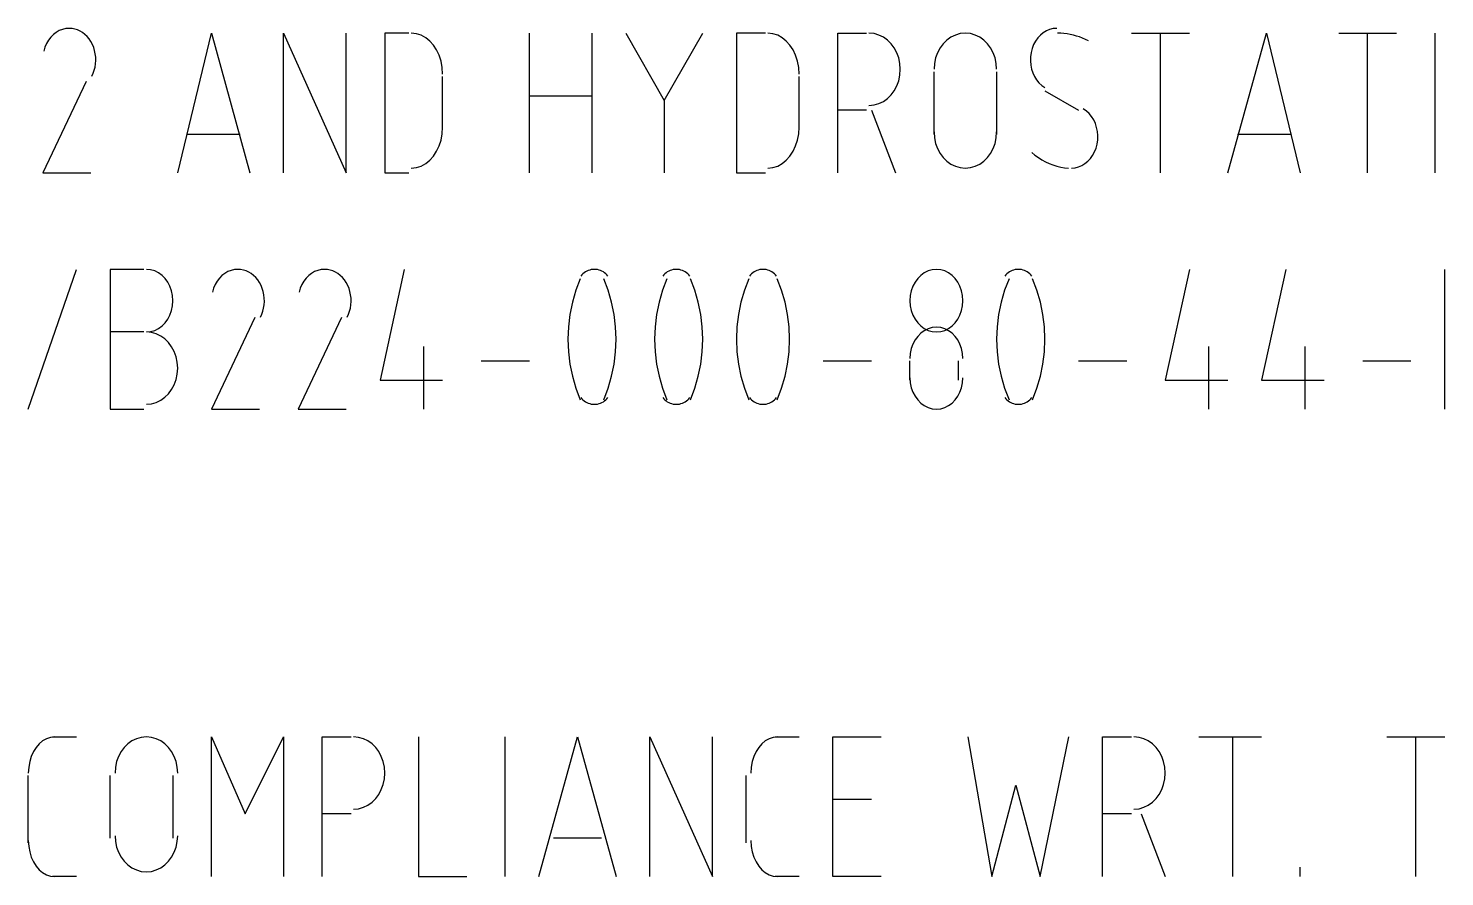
# Model space of a CAD drawing. Header units: millimetres. Extents: x 43 to 1147, y -811 to -31.
# Drawn here: x 193 to 228.28, y -799.6 to -778.48 of the extents above; entities that cross this region are included whole.
import ezdxf

# ---------------------------------------------------------------- set-up
doc = ezdxf.new("R2010")
doc.units = ezdxf.units.MM
doc.layers.add('EDITED_LINES', color=4, linetype='Continuous')

msp = doc.modelspace()

# ---------------------------------------------------------------- linework, layer by layer
at = {"layer": 'EDITED_LINES'}
for p, q in [((193.695, -778.581), (193.624, -778.636)), ((193.771, -778.537), (193.695, -778.581)), ((193.853, -778.505), (193.771, -778.537)), ((193.938, -778.486), (193.853, -778.505)), ((194.026, -778.48), (193.938, -778.486)), ((194.088, -778.484), (194.017, -778.48)), ((194.158, -778.497), (194.088, -778.484)), ((194.226, -778.519), (194.158, -778.497)), ((194.291, -778.549), (194.226, -778.519)), ((194.353, -778.587), (194.291, -778.549)), ((194.411, -778.632), (194.353, -778.587)), ((196.72, -782.08), (197.56, -778.6)), ((197.56, -778.6), (198.52, -782.08)), ((199.36, -782.08), (199.36, -778.6)), ((199.36, -778.6), (200.92, -782.08)), ((200.92, -782.08), (200.92, -778.6)), ((202.48, -778.6), (201.88, -778.6)), ((201.88, -778.6), (201.88, -782.08)), ((202.667, -778.613), (202.54, -778.6)), ((202.787, -778.652), (202.667, -778.613)), ((205.48, -782.08), (205.48, -778.6)), ((207.04, -778.6), (207.04, -782.08)), ((207.88, -778.6), (208.84, -780.28)), ((208.84, -780.28), (209.8, -778.6)), ((211.36, -778.6), (210.64, -778.6)), ((210.64, -778.6), (210.64, -782.08)), ((211.547, -778.613), (211.42, -778.6)), ((211.667, -778.652), (211.547, -778.613)), ((213.16, -782.08), (213.16, -778.6)), ((213.16, -778.6), (213.88, -778.6)), ((214.067, -778.612), (213.94, -778.6)), ((214.187, -778.646), (214.067, -778.612)), ((216.213, -778.612), (216.093, -778.646)), ((216.34, -778.6), (216.213, -778.612)), ((216.466, -778.612), (216.34, -778.6)), ((216.586, -778.646), (216.466, -778.612)), ((218.281, -778.591), (218.21, -778.649)), ((218.358, -778.544), (218.281, -778.591)), ((218.44, -778.509), (218.358, -778.544)), ((218.527, -778.488), (218.44, -778.509)), ((218.617, -778.48), (218.527, -778.488)), ((218.718, -778.603), (218.639, -778.6)), ((218.797, -778.609), (218.718, -778.603)), ((218.876, -778.619), (218.797, -778.609)), ((218.954, -778.633), (218.876, -778.619)), ((220.48, -778.6), (221.92, -778.6)), ((221.2, -782.08), (221.2, -778.6)), ((222.88, -782.08), (223.84, -778.6)), ((223.84, -778.6), (224.68, -782.08)), ((225.64, -778.6), (227.08, -778.6)), ((226.36, -782.08), (226.36, -778.6)), ((228.04, -782.08), (228.04, -778.6)), ((193.414, -778.95), (193.385, -779.049)), ((193.454, -778.859), (193.414, -778.95)), ((193.503, -778.776), (193.454, -778.859)), ((193.56, -778.701), (193.503, -778.776)), ((193.624, -778.636), (193.56, -778.701)), ((194.465, -778.684), (194.411, -778.632)), ((194.514, -778.743), (194.465, -778.684)), ((194.558, -778.809), (194.514, -778.743)), ((194.596, -778.88), (194.558, -778.809)), ((194.628, -778.956), (194.596, -778.88)), ((194.652, -779.035), (194.628, -778.956)), ((202.898, -778.714), (202.787, -778.652)), ((203.001, -778.797), (202.898, -778.714)), ((203.092, -778.899), (203.001, -778.797)), ((203.169, -779.018), (203.092, -778.899)), ((211.778, -778.714), (211.667, -778.652)), ((211.881, -778.797), (211.778, -778.714)), ((211.972, -778.899), (211.881, -778.797)), ((212.049, -779.018), (211.972, -778.899)), ((214.298, -778.7), (214.187, -778.646)), ((214.401, -778.774), (214.298, -778.7)), ((214.492, -778.864), (214.401, -778.774)), ((214.57, -778.968), (214.492, -778.864)), ((214.633, -779.086), (214.57, -778.968)), ((215.71, -778.968), (215.647, -779.086)), ((215.788, -778.864), (215.71, -778.968)), ((215.879, -778.774), (215.788, -778.864)), ((215.982, -778.7), (215.879, -778.774)), ((216.093, -778.646), (215.982, -778.7)), ((216.698, -778.7), (216.586, -778.646)), ((216.801, -778.774), (216.698, -778.7)), ((216.891, -778.864), (216.801, -778.774)), ((216.969, -778.968), (216.891, -778.864)), ((217.033, -779.086), (216.969, -778.968)), ((218.005, -778.978), (217.978, -779.08)), ((218.042, -778.883), (218.005, -778.978)), ((218.089, -778.796), (218.042, -778.883)), ((218.145, -778.718), (218.089, -778.796)), ((218.21, -778.649), (218.145, -778.718)), ((219.032, -778.65), (218.954, -778.633)), ((219.109, -778.671), (219.032, -778.65)), ((219.185, -778.695), (219.109, -778.671)), ((219.261, -778.723), (219.185, -778.695)), ((219.336, -778.755), (219.261, -778.723)), ((219.41, -778.79), (219.336, -778.755)), ((194.669, -779.115), (194.652, -779.035)), ((194.678, -779.197), (194.669, -779.115)), ((194.674, -779.361), (194.68, -779.279)), ((194.68, -779.279), (194.678, -779.197)), ((203.233, -779.151), (203.169, -779.018)), ((203.28, -779.297), (203.233, -779.151)), ((203.31, -779.454), (203.28, -779.297)), ((212.113, -779.151), (212.049, -779.018)), ((212.16, -779.297), (212.113, -779.151)), ((212.19, -779.454), (212.16, -779.297)), ((214.68, -779.216), (214.633, -779.086)), ((214.71, -779.354), (214.68, -779.216)), ((215.6, -779.216), (215.57, -779.354)), ((215.647, -779.086), (215.6, -779.216)), ((217.08, -779.215), (217.033, -779.086)), ((217.11, -779.354), (217.08, -779.215)), ((217.963, -779.186), (217.96, -779.29)), ((217.96, -779.29), (217.97, -779.393)), ((217.978, -779.08), (217.963, -779.186)), ((194.58, -779.673), (194.614, -779.599)), ((194.614, -779.599), (194.642, -779.522)), ((194.642, -779.522), (194.662, -779.443)), ((194.662, -779.443), (194.674, -779.361)), ((203.32, -779.62), (203.31, -779.454)), ((203.32, -781), (203.32, -779.68)), ((212.2, -779.62), (212.19, -779.454)), ((212.2, -781), (212.2, -779.68)), ((214.68, -779.784), (214.71, -779.646)), ((214.72, -779.5), (214.71, -779.354)), ((214.71, -779.646), (214.72, -779.5)), ((215.57, -779.354), (215.56, -779.5)), ((215.56, -781.12), (215.56, -779.56)), ((217.12, -779.5), (217.11, -779.354)), ((217.12, -779.56), (217.12, -781.12)), ((217.97, -779.393), (217.99, -779.493)), ((217.99, -779.493), (218.021, -779.588)), ((218.021, -779.588), (218.063, -779.678)), ((218.063, -779.678), (218.114, -779.761)), ((194.44, -779.8), (193.36, -782.08)), ((214.492, -780.136), (214.57, -780.032)), ((214.57, -780.032), (214.633, -779.914)), ((214.633, -779.914), (214.68, -779.784)), ((218.114, -779.761), (218.175, -779.836)), ((218.175, -779.836), (218.244, -779.901)), ((218.244, -779.901), (218.322, -779.956)), ((218.32, -780.04), (219.16, -780.52)), ((205.48, -780.16), (207.04, -780.16)), ((208.84, -780.28), (208.84, -782.08)), ((213.94, -780.4), (214.067, -780.388)), ((214.067, -780.388), (214.187, -780.354)), ((214.187, -780.354), (214.298, -780.3)), ((214.298, -780.3), (214.401, -780.226)), ((214.401, -780.226), (214.492, -780.136)), ((213.88, -780.52), (213.16, -780.52)), ((214, -780.52), (214.6, -782.08)), ((219.356, -780.539), (219.278, -780.484)), ((219.425, -780.604), (219.356, -780.539)), ((219.486, -780.679), (219.425, -780.604)), ((219.537, -780.762), (219.486, -780.679)), ((203.31, -781.105), (203.32, -780.94)), ((212.19, -781.105), (212.2, -780.94)), ((215.56, -781.06), (215.57, -781.206)), ((217.11, -781.206), (217.12, -781.06)), ((219.579, -780.852), (219.537, -780.762)), ((219.61, -780.947), (219.579, -780.852)), ((219.63, -781.047), (219.61, -780.947)), ((219.64, -781.15), (219.63, -781.047)), ((198.28, -781.12), (196.96, -781.12)), ((203.169, -781.542), (203.233, -781.409)), ((203.233, -781.409), (203.28, -781.262)), ((203.28, -781.262), (203.31, -781.105)), ((212.05, -781.542), (212.113, -781.409)), ((212.113, -781.409), (212.16, -781.262)), ((212.16, -781.262), (212.19, -781.105)), ((215.57, -781.206), (215.6, -781.344)), ((215.6, -781.344), (215.647, -781.474)), ((217.033, -781.474), (217.08, -781.344)), ((217.08, -781.344), (217.11, -781.206)), ((219.595, -781.462), (219.622, -781.36)), ((219.622, -781.36), (219.637, -781.254)), ((219.637, -781.254), (219.64, -781.15)), ((224.44, -781.12), (223.12, -781.12)), ((202.898, -781.846), (203.001, -781.763)), ((203.001, -781.763), (203.092, -781.661)), ((203.092, -781.661), (203.169, -781.542)), ((211.778, -781.846), (211.881, -781.763)), ((211.881, -781.763), (211.972, -781.661)), ((211.972, -781.661), (212.05, -781.542)), ((215.647, -781.474), (215.71, -781.592)), ((215.71, -781.592), (215.788, -781.696)), ((215.788, -781.696), (215.879, -781.786)), ((215.879, -781.786), (215.982, -781.86)), ((216.698, -781.86), (216.801, -781.786)), ((216.801, -781.786), (216.892, -781.696)), ((216.892, -781.696), (216.97, -781.592)), ((216.97, -781.592), (217.033, -781.474)), ((217.993, -781.568), (218.075, -781.636)), ((218.075, -781.636), (218.161, -781.698)), ((218.161, -781.698), (218.248, -781.754)), ((218.248, -781.754), (218.338, -781.803)), ((218.338, -781.803), (218.43, -781.846)), ((219.319, -781.849), (219.39, -781.791)), ((219.39, -781.791), (219.455, -781.722)), ((219.455, -781.722), (219.511, -781.644)), ((219.511, -781.644), (219.558, -781.557)), ((219.558, -781.557), (219.595, -781.462)), ((193.36, -782.08), (194.56, -782.08)), ((201.88, -782.08), (202.48, -782.08)), ((202.54, -781.96), (202.667, -781.947)), ((202.667, -781.947), (202.787, -781.908)), ((202.787, -781.908), (202.898, -781.846)), ((210.64, -782.08), (211.36, -782.08)), ((211.42, -781.96), (211.547, -781.947)), ((211.547, -781.947), (211.667, -781.908)), ((211.667, -781.908), (211.778, -781.846)), ((215.982, -781.86), (216.093, -781.914)), ((216.093, -781.914), (216.213, -781.948)), ((216.213, -781.948), (216.34, -781.96)), ((216.34, -781.96), (216.467, -781.948)), ((216.467, -781.948), (216.587, -781.914)), ((216.587, -781.914), (216.698, -781.86)), ((218.43, -781.846), (218.523, -781.882)), ((218.523, -781.882), (218.618, -781.911)), ((218.618, -781.911), (218.715, -781.934)), ((218.715, -781.934), (218.812, -781.95)), ((218.812, -781.95), (218.91, -781.958)), ((218.983, -781.96), (219.073, -781.952)), ((219.073, -781.952), (219.16, -781.931)), ((219.16, -781.931), (219.242, -781.896)), ((219.242, -781.896), (219.319, -781.849)), ((193, -787.96), (194.2, -784.48)), ((195.88, -784.48), (195.04, -784.48)), ((195.04, -784.48), (195.04, -787.96)), ((196.047, -784.49), (195.94, -784.48)), ((196.149, -784.52), (196.047, -784.49)), ((196.243, -784.567), (196.149, -784.52)), ((196.33, -784.63), (196.243, -784.567)), ((197.895, -784.581), (197.824, -784.636)), ((197.971, -784.537), (197.895, -784.581)), ((198.053, -784.505), (197.971, -784.537)), ((198.138, -784.486), (198.053, -784.505)), ((198.226, -784.48), (198.138, -784.486)), ((198.288, -784.484), (198.217, -784.48)), ((198.358, -784.497), (198.288, -784.484)), ((198.426, -784.519), (198.358, -784.497)), ((198.491, -784.549), (198.426, -784.519)), ((198.553, -784.587), (198.491, -784.549)), ((198.611, -784.632), (198.553, -784.587)), ((200.055, -784.581), (199.984, -784.636)), ((200.131, -784.537), (200.055, -784.581)), ((200.213, -784.505), (200.131, -784.537)), ((200.298, -784.486), (200.213, -784.505)), ((200.386, -784.48), (200.298, -784.486)), ((200.448, -784.484), (200.377, -784.48)), ((200.518, -784.497), (200.448, -784.484)), ((200.586, -784.519), (200.518, -784.497)), ((200.651, -784.549), (200.586, -784.519)), ((200.713, -784.587), (200.651, -784.549)), ((200.771, -784.632), (200.713, -784.587)), ((202.36, -784.48), (201.76, -787.24)), ((206.788, -784.619), (206.762, -784.65)), ((206.815, -784.591), (206.788, -784.619)), ((206.845, -784.566), (206.815, -784.591)), ((206.877, -784.544), (206.845, -784.566)), ((206.911, -784.525), (206.877, -784.544)), ((206.946, -784.509), (206.911, -784.525)), ((206.983, -784.497), (206.946, -784.509)), ((207.021, -784.487), (206.983, -784.497)), ((207.06, -784.482), (207.021, -784.487)), ((207.1, -784.48), (207.06, -784.482)), ((207.14, -784.482), (207.1, -784.48)), ((207.179, -784.487), (207.14, -784.482)), ((207.217, -784.497), (207.179, -784.487)), ((207.253, -784.509), (207.217, -784.497)), ((207.289, -784.525), (207.253, -784.509)), ((207.323, -784.544), (207.289, -784.525)), ((207.355, -784.566), (207.323, -784.544)), ((207.385, -784.591), (207.355, -784.566)), ((207.412, -784.619), (207.385, -784.591)), ((207.438, -784.65), (207.412, -784.619)), ((208.828, -784.619), (208.802, -784.65)), ((208.855, -784.591), (208.828, -784.619)), ((208.885, -784.566), (208.855, -784.591)), ((208.917, -784.544), (208.885, -784.566)), ((208.951, -784.525), (208.917, -784.544)), ((208.986, -784.509), (208.951, -784.525)), ((209.023, -784.497), (208.986, -784.509)), ((209.061, -784.487), (209.023, -784.497)), ((209.1, -784.482), (209.061, -784.487)), ((209.14, -784.48), (209.1, -784.482)), ((209.18, -784.482), (209.14, -784.48)), ((209.219, -784.487), (209.18, -784.482)), ((209.257, -784.497), (209.219, -784.487)), ((209.294, -784.509), (209.257, -784.497)), ((209.329, -784.525), (209.294, -784.509)), ((209.363, -784.544), (209.329, -784.525)), ((209.395, -784.566), (209.363, -784.544)), ((209.425, -784.591), (209.395, -784.566)), ((209.452, -784.619), (209.425, -784.591)), ((209.478, -784.65), (209.452, -784.619)), ((210.988, -784.619), (210.962, -784.65)), ((211.015, -784.591), (210.988, -784.619)), ((211.045, -784.566), (211.015, -784.591)), ((211.077, -784.544), (211.045, -784.566)), ((211.111, -784.525), (211.077, -784.544)), ((211.146, -784.509), (211.111, -784.525)), ((211.183, -784.497), (211.146, -784.509)), ((211.221, -784.487), (211.183, -784.497)), ((211.26, -784.482), (211.221, -784.487)), ((211.3, -784.48), (211.26, -784.482)), ((211.34, -784.482), (211.3, -784.48)), ((211.379, -784.487), (211.34, -784.482)), ((211.417, -784.497), (211.379, -784.487)), ((211.454, -784.509), (211.417, -784.497)), ((211.489, -784.525), (211.454, -784.509)), ((211.523, -784.544), (211.489, -784.525)), ((211.555, -784.566), (211.523, -784.544)), ((211.585, -784.591), (211.555, -784.566)), ((211.612, -784.619), (211.585, -784.591)), ((211.638, -784.65), (211.612, -784.619)), ((215.317, -784.567), (215.23, -784.63)), ((215.411, -784.52), (215.317, -784.567)), ((215.513, -784.49), (215.411, -784.52)), ((215.62, -784.48), (215.513, -784.49)), ((215.727, -784.49), (215.62, -784.48)), ((215.829, -784.52), (215.727, -784.49)), ((215.923, -784.567), (215.829, -784.52)), ((216.01, -784.63), (215.923, -784.567)), ((217.348, -784.619), (217.322, -784.65)), ((217.375, -784.591), (217.348, -784.619)), ((217.405, -784.566), (217.375, -784.591)), ((217.437, -784.544), (217.405, -784.566)), ((217.471, -784.525), (217.437, -784.544)), ((217.506, -784.509), (217.471, -784.525)), ((217.543, -784.497), (217.506, -784.509)), ((217.581, -784.487), (217.543, -784.497)), ((217.62, -784.482), (217.581, -784.487)), ((217.66, -784.48), (217.62, -784.482)), ((217.7, -784.482), (217.66, -784.48)), ((217.739, -784.487), (217.7, -784.482)), ((217.777, -784.497), (217.739, -784.487)), ((217.813, -784.509), (217.777, -784.497)), ((217.849, -784.525), (217.813, -784.509)), ((217.883, -784.544), (217.849, -784.525)), ((217.915, -784.566), (217.883, -784.544)), ((217.945, -784.591), (217.915, -784.566)), ((217.972, -784.619), (217.945, -784.591)), ((217.998, -784.65), (217.972, -784.619)), ((221.92, -784.48), (221.32, -787.24)), ((224.32, -784.48), (223.72, -787.24)), ((228.28, -787.96), (228.28, -784.48)), ((196.407, -784.708), (196.33, -784.63)), ((196.473, -784.799), (196.407, -784.708)), ((196.526, -784.902), (196.473, -784.799)), ((196.566, -785.013), (196.526, -784.902)), ((197.614, -784.95), (197.585, -785.049)), ((197.654, -784.859), (197.614, -784.95)), ((197.703, -784.776), (197.654, -784.859)), ((197.76, -784.701), (197.703, -784.776)), ((197.824, -784.636), (197.76, -784.701)), ((198.665, -784.684), (198.611, -784.632)), ((198.714, -784.743), (198.665, -784.684)), ((198.758, -784.809), (198.714, -784.743)), ((198.796, -784.88), (198.758, -784.809)), ((198.828, -784.956), (198.796, -784.88)), ((198.852, -785.035), (198.828, -784.956)), ((199.774, -784.95), (199.745, -785.049)), ((199.814, -784.859), (199.774, -784.95)), ((199.863, -784.776), (199.814, -784.859)), ((199.92, -784.701), (199.863, -784.776)), ((199.984, -784.636), (199.92, -784.701)), ((200.825, -784.684), (200.771, -784.632)), ((200.874, -784.743), (200.825, -784.684)), ((200.918, -784.809), (200.874, -784.743)), ((200.956, -784.88), (200.918, -784.809)), ((200.988, -784.956), (200.956, -784.88)), ((201.012, -785.035), (200.988, -784.956)), ((206.748, -784.713), (206.637, -785.001)), ((207.443, -785.001), (207.332, -784.713)), ((208.908, -784.713), (208.797, -785.001)), ((209.603, -785.001), (209.492, -784.713)), ((210.948, -784.713), (210.837, -785.001)), ((211.763, -785.001), (211.652, -784.713)), ((215.034, -784.902), (214.994, -785.013)), ((215.087, -784.799), (215.034, -784.902)), ((215.153, -784.708), (215.087, -784.799)), ((215.23, -784.63), (215.153, -784.708)), ((216.087, -784.708), (216.01, -784.63)), ((216.153, -784.799), (216.087, -784.708)), ((216.206, -784.902), (216.153, -784.799)), ((216.246, -785.013), (216.206, -784.902)), ((217.428, -784.713), (217.317, -785.001)), ((218.123, -785.001), (218.012, -784.713)), ((196.591, -785.133), (196.566, -785.013)), ((196.6, -785.26), (196.591, -785.133)), ((196.591, -785.387), (196.6, -785.26)), ((198.869, -785.115), (198.852, -785.035)), ((198.878, -785.197), (198.869, -785.115)), ((198.874, -785.361), (198.88, -785.279)), ((198.88, -785.279), (198.878, -785.197)), ((201.029, -785.115), (201.012, -785.035)), ((201.038, -785.197), (201.029, -785.115)), ((201.034, -785.361), (201.04, -785.279)), ((201.04, -785.279), (201.038, -785.197)), ((206.551, -785.298), (206.489, -785.601)), ((206.637, -785.001), (206.551, -785.298)), ((207.529, -785.298), (207.443, -785.001)), ((207.591, -785.601), (207.529, -785.298)), ((208.711, -785.298), (208.649, -785.601)), ((208.797, -785.001), (208.711, -785.298)), ((209.689, -785.298), (209.603, -785.001)), ((209.751, -785.601), (209.689, -785.298)), ((210.751, -785.298), (210.689, -785.601)), ((210.837, -785.001), (210.751, -785.298)), ((211.849, -785.298), (211.763, -785.001)), ((211.911, -785.601), (211.849, -785.298)), ((214.969, -785.133), (214.96, -785.26)), ((214.96, -785.26), (214.969, -785.387)), ((214.994, -785.013), (214.969, -785.133)), ((216.271, -785.133), (216.246, -785.013)), ((216.28, -785.26), (216.271, -785.133)), ((216.271, -785.387), (216.28, -785.26)), ((217.231, -785.298), (217.169, -785.601)), ((217.317, -785.001), (217.231, -785.298)), ((218.209, -785.298), (218.123, -785.001)), ((218.271, -785.601), (218.209, -785.298)), ((196.473, -785.721), (196.526, -785.618)), ((196.526, -785.618), (196.566, -785.507)), ((196.566, -785.507), (196.591, -785.387)), ((198.64, -785.68), (197.56, -787.96)), ((198.78, -785.673), (198.814, -785.599)), ((198.814, -785.599), (198.842, -785.522)), ((198.842, -785.522), (198.862, -785.443)), ((198.862, -785.443), (198.874, -785.361)), ((200.8, -785.68), (199.72, -787.96)), ((200.94, -785.673), (200.974, -785.599)), ((200.974, -785.599), (201.002, -785.522)), ((201.002, -785.522), (201.022, -785.443)), ((201.022, -785.443), (201.034, -785.361)), ((206.489, -785.601), (206.452, -785.909)), ((207.628, -785.909), (207.591, -785.601)), ((208.649, -785.601), (208.612, -785.909)), ((209.788, -785.909), (209.751, -785.601)), ((210.689, -785.601), (210.652, -785.909)), ((211.948, -785.909), (211.911, -785.601)), ((214.969, -785.387), (214.994, -785.507)), ((214.994, -785.507), (215.034, -785.618)), ((215.034, -785.618), (215.087, -785.721)), ((216.153, -785.721), (216.206, -785.618)), ((216.206, -785.618), (216.246, -785.507)), ((216.246, -785.507), (216.271, -785.387)), ((217.169, -785.601), (217.132, -785.909)), ((218.308, -785.909), (218.271, -785.601)), ((195.94, -786.04), (196.047, -786.03)), ((196.047, -786.03), (196.149, -786)), ((196.149, -786), (196.243, -785.953)), ((196.243, -785.953), (196.33, -785.89)), ((196.33, -785.89), (196.407, -785.812)), ((196.407, -785.812), (196.473, -785.721)), ((206.452, -785.909), (206.44, -786.22)), ((207.64, -786.22), (207.628, -785.909)), ((208.612, -785.909), (208.6, -786.22)), ((209.8, -786.22), (209.788, -785.909)), ((210.652, -785.909), (210.64, -786.22)), ((211.96, -786.22), (211.948, -785.909)), ((215.087, -785.721), (215.153, -785.812)), ((215.153, -785.812), (215.23, -785.89)), ((215.23, -785.89), (215.317, -785.953)), ((215.317, -786.007), (215.23, -786.071)), ((215.317, -785.953), (215.411, -786)), ((215.411, -785.96), (215.317, -786.007)), ((215.513, -785.93), (215.411, -785.96)), ((215.411, -786), (215.513, -786.03)), ((215.62, -785.92), (215.513, -785.93)), ((215.513, -786.03), (215.62, -786.04)), ((215.727, -785.93), (215.62, -785.92)), ((215.62, -786.04), (215.727, -786.03)), ((215.829, -785.96), (215.727, -785.93)), ((215.727, -786.03), (215.829, -786)), ((215.829, -786), (215.923, -785.953)), ((215.923, -786.007), (215.829, -785.96)), ((215.923, -785.953), (216.01, -785.89)), ((216.01, -786.07), (215.923, -786.007)), ((216.01, -785.89), (216.087, -785.812)), ((216.087, -785.812), (216.153, -785.721)), ((217.132, -785.909), (217.12, -786.22)), ((218.32, -786.22), (218.308, -785.909)), ((195.88, -786.04), (195.04, -786.04)), ((196.067, -786.052), (195.94, -786.04)), ((196.187, -786.086), (196.067, -786.052)), ((196.298, -786.14), (196.187, -786.086)), ((196.401, -786.214), (196.298, -786.14)), ((196.492, -786.304), (196.401, -786.214)), ((196.57, -786.408), (196.492, -786.304)), ((206.44, -786.22), (206.452, -786.531)), ((207.628, -786.531), (207.64, -786.22)), ((208.6, -786.22), (208.612, -786.531)), ((209.788, -786.531), (209.8, -786.22)), ((210.64, -786.22), (210.652, -786.531)), ((211.948, -786.531), (211.96, -786.22)), ((215.034, -786.342), (214.994, -786.453)), ((215.087, -786.239), (215.034, -786.342)), ((215.153, -786.148), (215.087, -786.239)), ((215.23, -786.071), (215.153, -786.148)), ((216.087, -786.148), (216.01, -786.07)), ((216.153, -786.239), (216.087, -786.148)), ((216.206, -786.342), (216.153, -786.239)), ((216.246, -786.453), (216.206, -786.342)), ((217.12, -786.22), (217.132, -786.531)), ((218.308, -786.531), (218.32, -786.22)), ((196.633, -786.526), (196.57, -786.408)), ((196.68, -786.656), (196.633, -786.526)), ((196.71, -786.794), (196.68, -786.656)), ((202.84, -786.4), (202.84, -787.96)), ((206.452, -786.531), (206.489, -786.839)), ((207.591, -786.839), (207.628, -786.531)), ((208.612, -786.531), (208.649, -786.839)), ((209.751, -786.839), (209.788, -786.531)), ((210.652, -786.531), (210.689, -786.839)), ((211.911, -786.839), (211.948, -786.531)), ((214.969, -786.573), (214.96, -786.7)), ((214.994, -786.453), (214.969, -786.573)), ((216.271, -786.573), (216.246, -786.453)), ((216.28, -786.7), (216.271, -786.573)), ((217.132, -786.531), (217.169, -786.839)), ((218.271, -786.839), (218.308, -786.531)), ((222.4, -786.4), (222.4, -787.96)), ((224.8, -786.4), (224.8, -787.96)), ((196.68, -787.224), (196.71, -787.086)), ((196.72, -786.94), (196.71, -786.794)), ((196.71, -787.086), (196.72, -786.94)), ((204.28, -786.76), (205.48, -786.76)), ((206.489, -786.839), (206.551, -787.142)), ((207.529, -787.142), (207.591, -786.839)), ((208.649, -786.839), (208.711, -787.142)), ((209.689, -787.142), (209.751, -786.839)), ((210.689, -786.839), (210.751, -787.142)), ((211.849, -787.142), (211.911, -786.839)), ((212.8, -786.76), (214, -786.76)), ((214.96, -787.24), (214.96, -786.76)), ((216.16, -786.76), (216.16, -787.24)), ((217.169, -786.839), (217.231, -787.142)), ((218.209, -787.142), (218.271, -786.839)), ((219.16, -786.76), (220.36, -786.76)), ((226.24, -786.76), (227.44, -786.76)), ((196.57, -787.472), (196.633, -787.354)), ((196.633, -787.354), (196.68, -787.224)), ((201.76, -787.24), (203.32, -787.24)), ((206.551, -787.142), (206.637, -787.439)), ((206.637, -787.439), (206.748, -787.727)), ((207.332, -787.727), (207.443, -787.439)), ((207.443, -787.439), (207.529, -787.142)), ((208.711, -787.142), (208.797, -787.439)), ((208.797, -787.439), (208.908, -787.727)), ((209.492, -787.727), (209.603, -787.439)), ((209.603, -787.439), (209.689, -787.142)), ((210.751, -787.142), (210.837, -787.439)), ((210.837, -787.439), (210.948, -787.727)), ((211.652, -787.727), (211.763, -787.439)), ((211.763, -787.439), (211.849, -787.142)), ((214.96, -787.18), (214.969, -787.307)), ((214.969, -787.307), (214.994, -787.427)), ((214.994, -787.427), (215.034, -787.538)), ((216.206, -787.538), (216.246, -787.427)), ((216.246, -787.427), (216.271, -787.307)), ((216.271, -787.307), (216.28, -787.18)), ((217.231, -787.142), (217.317, -787.439)), ((217.317, -787.439), (217.428, -787.727)), ((218.012, -787.727), (218.123, -787.439)), ((218.123, -787.439), (218.209, -787.142)), ((221.32, -787.24), (222.88, -787.24)), ((223.72, -787.24), (225.28, -787.24)), ((196.067, -787.828), (196.187, -787.794)), ((196.187, -787.794), (196.298, -787.74)), ((196.298, -787.74), (196.401, -787.666)), ((196.401, -787.666), (196.492, -787.576)), ((196.492, -787.576), (196.57, -787.472)), ((206.762, -787.67), (206.788, -787.701)), ((206.788, -787.701), (206.815, -787.729)), ((206.815, -787.729), (206.845, -787.754)), ((206.845, -787.754), (206.877, -787.776)), ((206.877, -787.776), (206.911, -787.795)), ((206.911, -787.795), (206.946, -787.811)), ((207.254, -787.811), (207.289, -787.795)), ((207.289, -787.795), (207.323, -787.776)), ((207.323, -787.776), (207.355, -787.754)), ((207.355, -787.754), (207.385, -787.729)), ((207.385, -787.729), (207.412, -787.701)), ((207.412, -787.701), (207.438, -787.67)), ((208.802, -787.67), (208.828, -787.701)), ((208.828, -787.701), (208.855, -787.729)), ((208.855, -787.729), (208.885, -787.754)), ((208.885, -787.754), (208.917, -787.776)), ((208.917, -787.776), (208.951, -787.795)), ((208.951, -787.795), (208.986, -787.811)), ((209.294, -787.811), (209.329, -787.795)), ((209.329, -787.795), (209.363, -787.776)), ((209.363, -787.776), (209.395, -787.754)), ((209.395, -787.754), (209.425, -787.729)), ((209.425, -787.729), (209.452, -787.701)), ((209.452, -787.701), (209.478, -787.67)), ((210.962, -787.67), (210.988, -787.701)), ((210.988, -787.701), (211.015, -787.729)), ((211.015, -787.729), (211.045, -787.754)), ((211.045, -787.754), (211.077, -787.776)), ((211.077, -787.776), (211.111, -787.795)), ((211.111, -787.795), (211.146, -787.811)), ((211.454, -787.811), (211.489, -787.795)), ((211.489, -787.795), (211.523, -787.776)), ((211.523, -787.776), (211.555, -787.754)), ((211.555, -787.754), (211.585, -787.729)), ((211.585, -787.729), (211.612, -787.701)), ((211.612, -787.701), (211.638, -787.67)), ((215.034, -787.538), (215.087, -787.641)), ((215.087, -787.641), (215.153, -787.732)), ((215.153, -787.732), (215.23, -787.81)), ((216.01, -787.81), (216.087, -787.732)), ((216.087, -787.732), (216.153, -787.641)), ((216.153, -787.641), (216.206, -787.538)), ((217.322, -787.67), (217.348, -787.701)), ((217.348, -787.701), (217.375, -787.729)), ((217.375, -787.729), (217.405, -787.754)), ((217.405, -787.754), (217.437, -787.776)), ((217.437, -787.776), (217.471, -787.795)), ((217.471, -787.795), (217.506, -787.811)), ((217.814, -787.811), (217.849, -787.795)), ((217.849, -787.795), (217.883, -787.776)), ((217.883, -787.776), (217.915, -787.754)), ((217.915, -787.754), (217.945, -787.729)), ((217.945, -787.729), (217.972, -787.701)), ((217.972, -787.701), (217.998, -787.67)), ((195.04, -787.96), (195.88, -787.96)), ((195.94, -787.84), (196.067, -787.828)), ((197.56, -787.96), (198.76, -787.96)), ((199.72, -787.96), (200.92, -787.96)), ((206.946, -787.811), (206.983, -787.823)), ((206.983, -787.823), (207.021, -787.833)), ((207.021, -787.833), (207.06, -787.838)), ((207.06, -787.838), (207.1, -787.84)), ((207.1, -787.84), (207.14, -787.838)), ((207.14, -787.838), (207.179, -787.833)), ((207.179, -787.833), (207.217, -787.823)), ((207.217, -787.823), (207.254, -787.811)), ((208.986, -787.811), (209.023, -787.823)), ((209.023, -787.823), (209.061, -787.833)), ((209.061, -787.833), (209.1, -787.838)), ((209.1, -787.838), (209.14, -787.84)), ((209.14, -787.84), (209.18, -787.838)), ((209.18, -787.838), (209.219, -787.833)), ((209.219, -787.833), (209.257, -787.823)), ((209.257, -787.823), (209.294, -787.811)), ((211.146, -787.811), (211.183, -787.823)), ((211.183, -787.823), (211.221, -787.833)), ((211.221, -787.833), (211.26, -787.838)), ((211.26, -787.838), (211.3, -787.84)), ((211.3, -787.84), (211.34, -787.838)), ((211.34, -787.838), (211.379, -787.833)), ((211.379, -787.833), (211.417, -787.823)), ((211.417, -787.823), (211.454, -787.811)), ((215.23, -787.81), (215.317, -787.873)), ((215.317, -787.873), (215.411, -787.92)), ((215.411, -787.92), (215.513, -787.95)), ((215.513, -787.95), (215.62, -787.96)), ((215.62, -787.96), (215.727, -787.95)), ((215.727, -787.95), (215.829, -787.92)), ((215.829, -787.92), (215.923, -787.873)), ((215.923, -787.873), (216.01, -787.81)), ((217.506, -787.811), (217.543, -787.823)), ((217.543, -787.823), (217.581, -787.833)), ((217.581, -787.833), (217.62, -787.838)), ((217.62, -787.838), (217.66, -787.84)), ((217.66, -787.84), (217.7, -787.838)), ((217.7, -787.838), (217.739, -787.833)), ((217.739, -787.833), (217.777, -787.823)), ((217.777, -787.823), (217.814, -787.811)), ((193.357, -796.22), (193.27, -796.294)), ((193.451, -796.166), (193.357, -796.22)), ((193.553, -796.132), (193.451, -796.166)), ((193.66, -796.12), (193.553, -796.132)), ((193.6, -796.12), (194.2, -796.12)), ((195.582, -796.22), (195.479, -796.294)), ((195.693, -796.166), (195.582, -796.22)), ((195.813, -796.132), (195.693, -796.166)), ((195.94, -796.12), (195.813, -796.132)), ((196.066, -796.132), (195.94, -796.12)), ((196.187, -796.166), (196.066, -796.132)), ((196.298, -796.22), (196.187, -796.166)), ((196.401, -796.294), (196.298, -796.22)), ((197.56, -799.6), (197.56, -796.12)), ((197.56, -796.12), (198.4, -798.04)), ((198.4, -798.04), (199.36, -796.12)), ((199.36, -796.12), (199.36, -799.6)), ((200.32, -799.6), (200.32, -796.12)), ((200.32, -796.12), (201.04, -796.12)), ((201.227, -796.132), (201.1, -796.12)), ((201.347, -796.166), (201.227, -796.132)), ((201.458, -796.22), (201.347, -796.166)), ((201.561, -796.294), (201.458, -796.22)), ((202.72, -796.12), (202.72, -799.6)), ((204.88, -799.6), (204.88, -796.12)), ((205.72, -799.6), (206.68, -796.12)), ((206.68, -796.12), (207.64, -799.6)), ((208.48, -799.6), (208.48, -796.12)), ((208.48, -796.12), (210.04, -799.6)), ((210.04, -799.6), (210.04, -796.12)), ((211.357, -796.22), (211.27, -796.294)), ((211.451, -796.166), (211.357, -796.22)), ((211.553, -796.132), (211.451, -796.166)), ((211.66, -796.12), (211.553, -796.132)), ((211.6, -796.12), (212.2, -796.12)), ((213.04, -799.6), (213.04, -796.12)), ((213.04, -796.12), (214.24, -796.12)), ((216.4, -796.12), (217, -799.6)), ((218.2, -799.6), (218.92, -796.12)), ((219.76, -799.6), (219.76, -796.12)), ((219.76, -796.12), (220.48, -796.12)), ((220.667, -796.132), (220.54, -796.12)), ((220.787, -796.166), (220.667, -796.132)), ((220.898, -796.22), (220.787, -796.166)), ((221.001, -796.294), (220.898, -796.22)), ((222.16, -796.12), (223.72, -796.12)), ((223, -799.6), (223, -796.12)), ((226.84, -796.12), (228.28, -796.12)), ((227.56, -799.6), (227.56, -796.12)), ((193.074, -796.606), (193.034, -796.736)), ((193.127, -796.488), (193.074, -796.606)), ((193.193, -796.384), (193.127, -796.488)), ((193.27, -796.294), (193.193, -796.384)), ((195.247, -796.606), (195.2, -796.736)), ((195.31, -796.488), (195.247, -796.606)), ((195.388, -796.384), (195.31, -796.488)), ((195.479, -796.294), (195.388, -796.384)), ((196.492, -796.384), (196.401, -796.294)), ((196.569, -796.488), (196.492, -796.384)), ((196.633, -796.606), (196.569, -796.488)), ((196.68, -796.735), (196.633, -796.606)), ((201.652, -796.384), (201.561, -796.294)), ((201.729, -796.488), (201.652, -796.384)), ((201.793, -796.606), (201.729, -796.488)), ((201.84, -796.736), (201.793, -796.606)), ((211.074, -796.606), (211.034, -796.736)), ((211.127, -796.488), (211.074, -796.606)), ((211.193, -796.384), (211.127, -796.488)), ((211.27, -796.294), (211.193, -796.384)), ((221.092, -796.384), (221.001, -796.294)), ((221.169, -796.488), (221.092, -796.384)), ((221.233, -796.606), (221.169, -796.488)), ((221.28, -796.736), (221.233, -796.606)), ((193.009, -796.874), (193, -797.02)), ((193.034, -796.736), (193.009, -796.874)), ((195.17, -796.874), (195.16, -797.02)), ((195.2, -796.736), (195.17, -796.874)), ((196.71, -796.874), (196.68, -796.735)), ((196.72, -797.02), (196.71, -796.874)), ((201.87, -796.874), (201.84, -796.736)), ((201.88, -797.02), (201.87, -796.874)), ((211.009, -796.874), (211, -797.02)), ((211.034, -796.736), (211.009, -796.874)), ((221.31, -796.874), (221.28, -796.736)), ((221.32, -797.02), (221.31, -796.874)), ((193, -798.76), (193, -797.08)), ((195.04, -798.64), (195.04, -797.08)), ((196.6, -797.08), (196.6, -798.64)), ((201.793, -797.434), (201.84, -797.304)), ((201.84, -797.304), (201.87, -797.166)), ((201.87, -797.166), (201.88, -797.02)), ((210.88, -798.76), (210.88, -797.08)), ((217, -799.6), (217.6, -797.32)), ((217.6, -797.32), (218.2, -799.6)), ((221.233, -797.434), (221.28, -797.304)), ((221.28, -797.304), (221.31, -797.166)), ((221.31, -797.166), (221.32, -797.02)), ((201.561, -797.746), (201.652, -797.656)), ((201.652, -797.656), (201.729, -797.552)), ((201.729, -797.552), (201.793, -797.434)), ((214, -797.68), (213.04, -797.68)), ((221.001, -797.746), (221.092, -797.656)), ((221.092, -797.656), (221.169, -797.552)), ((221.169, -797.552), (221.233, -797.434)), ((201.1, -797.92), (201.227, -797.908)), ((201.227, -797.908), (201.347, -797.874)), ((201.347, -797.874), (201.458, -797.82)), ((201.458, -797.82), (201.561, -797.746)), ((220.54, -797.92), (220.667, -797.908)), ((220.667, -797.908), (220.787, -797.874)), ((220.787, -797.874), (220.898, -797.82)), ((220.898, -797.82), (221.001, -797.746)), ((201.04, -798.04), (200.32, -798.04)), ((220.48, -798.04), (219.76, -798.04)), ((220.72, -798.04), (221.32, -799.6)), ((193, -798.7), (193.009, -798.846)), ((195.16, -798.58), (195.17, -798.726)), ((195.17, -798.726), (195.2, -798.864)), ((196.68, -798.864), (196.71, -798.726)), ((196.71, -798.726), (196.72, -798.58)), ((207.28, -798.64), (206.08, -798.64)), ((211, -798.7), (211.009, -798.846)), ((193.009, -798.846), (193.034, -798.984)), ((193.034, -798.984), (193.074, -799.114)), ((195.2, -798.864), (195.247, -798.994)), ((195.247, -798.994), (195.31, -799.112)), ((196.57, -799.112), (196.633, -798.994)), ((196.633, -798.994), (196.68, -798.864)), ((211.009, -798.846), (211.034, -798.984)), ((211.034, -798.984), (211.074, -799.114)), ((193.074, -799.114), (193.127, -799.232)), ((193.127, -799.232), (193.193, -799.336)), ((193.193, -799.336), (193.27, -799.426)), ((193.27, -799.426), (193.357, -799.5)), ((195.31, -799.112), (195.388, -799.216)), ((195.388, -799.216), (195.479, -799.306)), ((195.479, -799.306), (195.582, -799.38)), ((195.582, -799.38), (195.693, -799.434)), ((195.693, -799.434), (195.813, -799.468)), ((196.067, -799.468), (196.187, -799.434)), ((196.187, -799.434), (196.298, -799.38)), ((196.298, -799.38), (196.401, -799.306)), ((196.401, -799.306), (196.492, -799.216)), ((196.492, -799.216), (196.57, -799.112)), ((211.074, -799.114), (211.127, -799.232)), ((211.127, -799.232), (211.193, -799.336)), ((211.193, -799.336), (211.27, -799.426)), ((211.27, -799.426), (211.357, -799.5)), ((224.68, -799.6), (224.68, -799.36)), ((193.357, -799.5), (193.451, -799.554)), ((193.451, -799.554), (193.553, -799.588)), ((193.553, -799.588), (193.66, -799.6)), ((194.2, -799.6), (193.6, -799.6)), ((195.813, -799.468), (195.94, -799.48)), ((195.94, -799.48), (196.067, -799.468)), ((202.72, -799.6), (203.92, -799.6)), ((211.357, -799.5), (211.451, -799.554)), ((211.451, -799.554), (211.553, -799.588)), ((211.553, -799.588), (211.66, -799.6)), ((212.2, -799.6), (211.6, -799.6)), ((214.24, -799.6), (213.04, -799.6))]:
    msp.add_line(p, q, dxfattribs=at)

doc.saveas('drawing.dxf')
